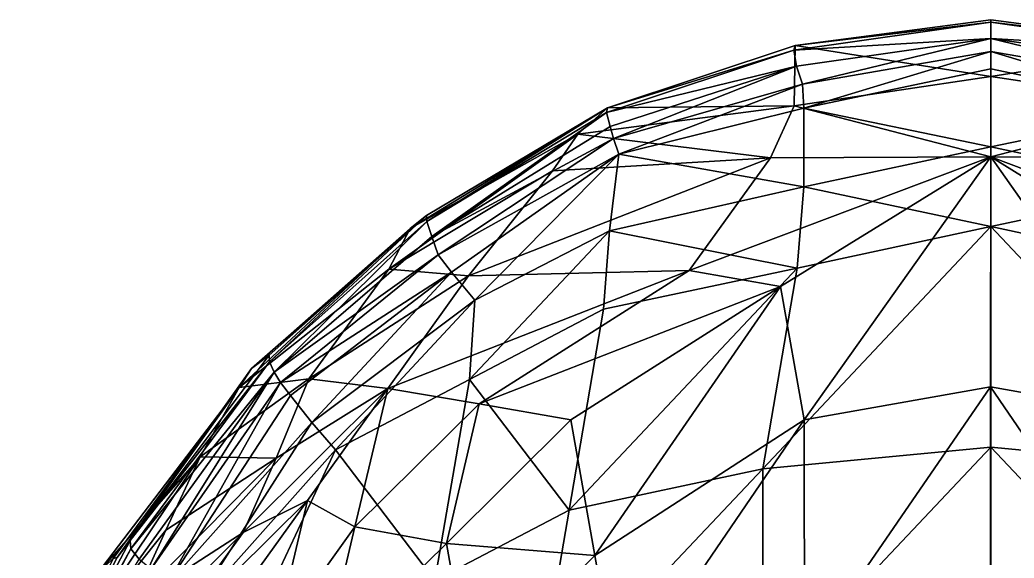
# Model space of a CAD drawing. Extents: x -114 to 115, y -117 to 399.
# Drawn here: x -94 to 2.4, y 347.3 to 399.5 of the extents above; entities that cross this region are included whole.
import ezdxf

# ---------------------------------------------------------------- set-up
doc = ezdxf.new("R2010")
doc.units = 0

msp = doc.modelspace()

# ---------------------------------------------------------------- linework, layer by layer
for points in [[(-19.00082, 396.564423, -175.159744), (0.11438, 397.68277, -178.477661), (0.114366, 399.272644, -175.482605)], [(-19.00082, 396.564423, -175.159744), (0.114366, 399.272644, -175.482605), (-18.87657, 396.999207, -171.157761)], [(0.098104, 394.010742, -166.731552), (-18.87657, 396.999207, -171.157761), (0.11438, 399.487, -172.35553)], [(-18.87657, 396.999207, -171.157761), (0.114366, 399.272644, -175.482605), (0.11438, 399.487, -172.35553)], [(0.098104, 394.010742, -166.731552), (0.11438, 399.487, -172.35553), (19.105104, 396.998932, -171.15712)], [(19.105104, 396.998932, -171.15712), (0.11438, 399.487, -172.35553), (0.114366, 399.272644, -175.482605)], [(19.229422, 396.564423, -175.158936), (0.114366, 399.272644, -175.482605), (0.11438, 397.68277, -178.477661)], [(19.229422, 396.564423, -175.158936), (19.105104, 396.998932, -171.15712), (0.114366, 399.272644, -175.482605)], [(-18.728678, 395.005341, -178.714157), (0.11438, 397.68277, -178.477661), (-19.00082, 396.564423, -175.159744)], [(-18.162033, 393.245117, -180.435028), (0.11438, 397.68277, -178.477661), (-18.728678, 395.005341, -178.714157)], [(-18.162033, 393.245117, -180.435028), (0.11438, 396.430969, -180.175323), (0.11438, 397.68277, -178.477661)], [(18.957438, 395.005341, -178.714157), (19.229422, 396.564423, -175.158936), (0.11438, 397.68277, -178.477661)], [(18.390793, 393.245117, -180.435028), (18.957438, 395.005341, -178.714157), (0.11438, 397.68277, -178.477661)], [(18.390793, 393.245117, -180.435028), (0.11438, 397.68277, -178.477661), (0.11438, 396.430969, -180.175323)], [(-37.154892, 390.497467, -174.011963), (-19.00082, 396.564423, -175.159744), (-37.080276, 390.954956, -170.851074)], [(-37.154892, 390.497467, -174.011963), (-18.728678, 395.005341, -178.714157), (-19.00082, 396.564423, -175.159744)], [(-37.080276, 390.954956, -170.851074), (-18.87657, 396.999207, -171.157761), (-18.954712, 391.148895, -166.058273)], [(-37.080276, 390.954956, -170.851074), (-19.00082, 396.564423, -175.159744), (-18.87657, 396.999207, -171.157761)], [(-18.954712, 391.148895, -166.058273), (-18.87657, 396.999207, -171.157761), (0.098104, 394.010742, -166.731552)], [(-18.038244, 390.925476, -181.552246), (0.11438, 396.430969, -180.175323), (-18.162033, 393.245117, -180.435028)], [(-18.038244, 390.925476, -181.552246), (0.11438, 394.742432, -181.336304), (0.11438, 396.430969, -180.175323)], [(19.152967, 391.150482, -166.056534), (0.098104, 394.010742, -166.731552), (19.105104, 396.998932, -171.15712)], [(18.267004, 390.925476, -181.552246), (0.11438, 396.430969, -180.175323), (0.11438, 394.742432, -181.336304)], [(18.267004, 390.925476, -181.552246), (18.390793, 393.245117, -180.435028), (0.11438, 396.430969, -180.175323)], [(-36.803375, 389.150696, -176.973206), (-18.728678, 395.005341, -178.714157), (-37.154892, 390.497467, -174.011963)], [(-36.494698, 387.998749, -178.676773), (-18.728678, 395.005341, -178.714157), (-36.803375, 389.150696, -176.973206)], [(-36.494698, 387.998749, -178.676773), (-18.162033, 393.245117, -180.435028), (-18.728678, 395.005341, -178.714157)], [(0.11438, 387.188751, -181.554352), (0.11438, 394.742432, -181.336304), (-18.038244, 390.925476, -181.552246)], [(0.11438, 387.188751, -181.554352), (18.267004, 390.925476, -181.552246), (0.11438, 394.742432, -181.336304)], [(0.083525, 386.205566, -163.353577), (-18.954712, 391.148895, -166.058273), (0.098104, 394.010742, -166.731552)], [(0.083525, 386.205566, -163.353577), (0.098104, 394.010742, -166.731552), (19.152967, 391.150482, -166.056534)], [(-35.972664, 386.464417, -179.876648), (-18.162033, 393.245117, -180.435028), (-36.494698, 387.998749, -178.676773)], [(-35.972664, 386.464417, -179.876648), (-18.038244, 390.925476, -181.552246), (-18.162033, 393.245117, -180.435028)], [(-56.210342, 379.268677, -164.790817), (-37.080276, 390.954956, -170.851074), (-39.93903, 388.414886, -167.00029)], [(-56.210342, 379.268677, -164.790817), (-54.602253, 380.509216, -168.729279), (-37.080276, 390.954956, -170.851074)], [(-54.575211, 379.934631, -172.169037), (-37.080276, 390.954956, -170.851074), (-54.602253, 380.509216, -168.729279)], [(-54.575211, 379.934631, -172.169037), (-37.154892, 390.497467, -174.011963), (-37.080276, 390.954956, -170.851074)], [(-54.109581, 378.493622, -175.771408), (-37.154892, 390.497467, -174.011963), (-54.575211, 379.934631, -172.169037)], [(-54.109581, 378.493622, -175.771408), (-36.803375, 389.150696, -176.973206), (-37.154892, 390.497467, -174.011963)], [(-39.93903, 388.414886, -167.00029), (-37.080276, 390.954956, -170.851074), (-18.954712, 391.148895, -166.058273)], [(-21.257002, 386.095886, -162.778), (-39.93903, 388.414886, -167.00029), (-18.954712, 391.148895, -166.058273)], [(-18.035961, 383.294891, -181.254684), (-18.038244, 390.925476, -181.552246), (-35.972664, 386.464417, -179.876648)], [(-21.257002, 386.095886, -162.778), (-18.954712, 391.148895, -166.058273), (0.083525, 386.205566, -163.353577)], [(-18.035961, 383.294891, -181.254684), (0.11438, 387.188751, -181.554352), (-18.038244, 390.925476, -181.552246)], [(21.438988, 386.094055, -162.779022), (0.083525, 386.205566, -163.353577), (19.152967, 391.150482, -166.056534)], [(18.264721, 383.294891, -181.254684), (18.267004, 390.925476, -181.552246), (0.11438, 387.188751, -181.554352)], [(-54.109581, 378.493622, -175.771408), (-36.494698, 387.998749, -178.676773), (-36.803375, 389.150696, -176.973206)], [(-58.275696, 375.321136, -161.132492), (-39.93903, 388.414886, -167.00029), (-42.404221, 384.836914, -163.780762)], [(-58.275696, 375.321136, -161.132492), (-56.210342, 379.268677, -164.790817), (-39.93903, 388.414886, -167.00029)], [(-53.487377, 376.706268, -177.47525), (-36.494698, 387.998749, -178.676773), (-54.109581, 378.493622, -175.771408)], [(-53.487377, 376.706268, -177.47525), (-35.972664, 386.464417, -179.876648), (-36.494698, 387.998749, -178.676773)], [(-42.404221, 384.836914, -163.780762), (-39.93903, 388.414886, -167.00029), (-21.257002, 386.095886, -162.778)], [(0.11438, 379.446045, -180.023254), (0.11438, 387.188751, -181.554352), (-18.035961, 383.294891, -181.254684)], [(0.11438, 379.446045, -180.023254), (18.264721, 383.294891, -181.254684), (0.11438, 387.188751, -181.554352)], [(-52.19574, 375.029419, -178.742218), (-35.972664, 386.464417, -179.876648), (-53.487377, 376.706268, -177.47525)], [(-49.940117, 372.322693, -178.867203), (-35.972664, 386.464417, -179.876648), (-52.19574, 375.029419, -178.742218)], [(-50.556236, 374.671051, -160.280701), (-42.404221, 384.836914, -163.780762), (-21.257002, 386.095886, -162.778)], [(-50.556236, 374.671051, -160.280701), (-21.257002, 386.095886, -162.778), (-29.1637, 375.201538, -160.069382)], [(-49.940117, 372.322693, -178.867203), (-36.885208, 379.024017, -179.9814), (-35.972664, 386.464417, -179.876648)], [(-36.885208, 379.024017, -179.9814), (-18.035961, 383.294891, -181.254684), (-35.972664, 386.464417, -179.876648)], [(-29.1637, 375.201538, -160.069382), (-21.257002, 386.095886, -162.778), (0.083525, 386.205566, -163.353577)], [(-20.294769, 373.644501, -159.888306), (-29.1637, 375.201538, -160.069382), (0.083525, 386.205566, -163.353577)], [(-17.995203, 360.703217, -156.833145), (-20.294769, 373.644501, -159.888306), (0.083525, 386.205566, -163.353577)], [(-17.995203, 360.703217, -156.833145), (0.083525, 386.205566, -163.353577), (0.068015, 363.90863, -157.592102)], [(18.069555, 360.703003, -156.832855), (0.068015, 363.90863, -157.592102), (0.083525, 386.205566, -163.353577)], [(18.069555, 360.703003, -156.832855), (0.083525, 386.205566, -163.353577), (20.38471, 373.64447, -159.888214)], [(20.38471, 373.64447, -159.888214), (0.083525, 386.205566, -163.353577), (29.299814, 375.20108, -160.070816)], [(29.299814, 375.20108, -160.070816), (0.083525, 386.205566, -163.353577), (21.438988, 386.094055, -162.779022)], [(-50.556236, 374.671051, -160.280701), (-58.275696, 375.321136, -161.132492), (-42.404221, 384.836914, -163.780762)], [(-18.67057, 375.421143, -179.421127), (-18.035961, 383.294891, -181.254684), (-36.885208, 379.024017, -179.9814)], [(-18.67057, 375.421143, -179.421127), (0.11438, 379.446045, -180.023254), (-18.035961, 383.294891, -181.254684)], [(18.89933, 375.421143, -179.421127), (18.264721, 383.294891, -181.254684), (0.11438, 379.446045, -180.023254)], [(-71.594009, 365.6987, -163.261536), (-69.866165, 366.961792, -166.620483), (-54.602253, 380.509216, -168.729279)], [(-71.594009, 365.6987, -163.261536), (-54.602253, 380.509216, -168.729279), (-56.210342, 379.268677, -164.790817)], [(-69.834633, 366.326538, -169.781586), (-54.602253, 380.509216, -168.729279), (-69.866165, 366.961792, -166.620483)], [(-69.834633, 366.326538, -169.781586), (-54.575211, 379.934631, -172.169037), (-54.602253, 380.509216, -168.729279)], [(-69.383888, 365.329163, -172.772827), (-54.575211, 379.934631, -172.169037), (-69.834633, 366.326538, -169.781586)], [(-69.383888, 365.329163, -172.772827), (-54.109581, 378.493622, -175.771408), (-54.575211, 379.934631, -172.169037)], [(-72.784523, 363.83197, -160.077026), (-56.210342, 379.268677, -164.790817), (-58.275696, 375.321136, -161.132492)], [(-72.784523, 363.83197, -160.077026), (-71.594009, 365.6987, -163.261536), (-56.210342, 379.268677, -164.790817)], [(-50.459415, 364.602234, -177.476151), (-37.45306, 371.422119, -178.608398), (-36.885208, 379.024017, -179.9814)], [(-50.459415, 364.602234, -177.476151), (-36.885208, 379.024017, -179.9814), (-49.940117, 372.322693, -178.867203)], [(-37.45306, 371.422119, -178.608398), (-18.67057, 375.421143, -179.421127), (-36.885208, 379.024017, -179.9814)], [(-22.000357, 355.955505, -176.418839), (0.114379, 358.039429, -176.730499), (0.11438, 379.446045, -180.023254)], [(-22.000357, 355.955505, -176.418839), (0.11438, 379.446045, -180.023254), (-18.67057, 375.421143, -179.421127)], [(22.229116, 355.955505, -176.418839), (0.11438, 379.446045, -180.023254), (0.114379, 358.039429, -176.730499)], [(22.229116, 355.955505, -176.418839), (18.89933, 375.421143, -179.421127), (0.11438, 379.446045, -180.023254)], [(-69.383888, 365.329163, -172.772827), (-53.487377, 376.706268, -177.47525), (-54.109581, 378.493622, -175.771408)], [(-68.770386, 364.329315, -174.489563), (-53.487377, 376.706268, -177.47525), (-69.383888, 365.329163, -172.772827)], [(-68.770386, 364.329315, -174.489563), (-52.19574, 375.029419, -178.742218), (-53.487377, 376.706268, -177.47525)], [(-72.784523, 363.83197, -160.077026), (-58.275696, 375.321136, -161.132492), (-66.027908, 364.678253, -158.277298)], [(-67.793999, 363.068604, -175.751343), (-52.19574, 375.029419, -178.742218), (-68.770386, 364.329315, -174.489563)], [(-65.722824, 360.456726, -176.278839), (-52.19574, 375.029419, -178.742218), (-67.793999, 363.068604, -175.751343)], [(-66.027908, 364.678253, -158.277298), (-58.275696, 375.321136, -161.132492), (-50.556236, 374.671051, -160.280701)], [(-65.722824, 360.456726, -176.278839), (-49.940117, 372.322693, -178.867203), (-52.19574, 375.029419, -178.742218)], [(-58.376038, 363.756287, -158.032654), (-50.556236, 374.671051, -160.280701), (-29.1637, 375.201538, -160.069382)], [(-49.506924, 362.257111, -157.623688), (-58.376038, 363.756287, -158.032654), (-29.1637, 375.201538, -160.069382)], [(-49.506924, 362.257111, -157.623688), (-29.1637, 375.201538, -160.069382), (-20.294769, 373.644501, -159.888306)], [(-40.786388, 351.954987, -175.626526), (-18.67057, 375.421143, -179.421127), (-37.45306, 371.422119, -178.608398)], [(-40.786388, 351.954987, -175.626526), (-22.000357, 355.955505, -176.418839), (-18.67057, 375.421143, -179.421127)], [(-58.376038, 363.756287, -158.032654), (-66.027908, 364.678253, -158.277298), (-50.556236, 374.671051, -160.280701)], [(-40.635216, 360.68985, -157.491943), (-49.506924, 362.257111, -157.623688), (-20.294769, 373.644501, -159.888306)], [(-38.300392, 347.54126, -155.125183), (-40.635216, 360.68985, -157.491943), (-20.294769, 373.644501, -159.888306)], [(-38.300392, 347.54126, -155.125183), (-20.294769, 373.644501, -159.888306), (-17.995203, 360.703217, -156.833145)], [(-63.449921, 357.812531, -176.054932), (-49.940117, 372.322693, -178.867203), (-65.722824, 360.456726, -176.278839)], [(-63.449921, 357.812531, -176.054932), (-50.459415, 364.602234, -177.476151), (-49.940117, 372.322693, -178.867203)], [(-40.786388, 351.954987, -175.626526), (-37.45306, 371.422119, -178.608398), (-50.459415, 364.602234, -177.476151)], [(-83.351517, 349.016479, -163.429398), (-69.866165, 366.961792, -166.620483), (-71.594009, 365.6987, -163.261536)], [(-83.351517, 349.016479, -163.429398), (-69.834633, 366.326538, -169.781586), (-69.866165, 366.961792, -166.620483)], [(-83.264885, 348.207123, -166.931015), (-69.834633, 366.326538, -169.781586), (-83.351517, 349.016479, -163.429398)], [(-83.264885, 348.207123, -166.931015), (-69.383888, 365.329163, -172.772827), (-69.834633, 366.326538, -169.781586)], [(-84.611443, 347.347351, -159.588837), (-71.594009, 365.6987, -163.261536), (-72.784523, 363.83197, -160.077026)], [(-84.611443, 347.347351, -159.588837), (-83.351517, 349.016479, -163.429398), (-71.594009, 365.6987, -163.261536)], [(-82.478424, 347.197906, -170.151108), (-69.383888, 365.329163, -172.772827), (-83.264885, 348.207123, -166.931015)], [(-81.295944, 346.253296, -171.975388), (-69.383888, 365.329163, -172.772827), (-82.478424, 347.197906, -170.151108)], [(-81.295944, 346.253296, -171.975388), (-68.770386, 364.329315, -174.489563), (-69.383888, 365.329163, -172.772827)], [(-76.564262, 357.121765, -157.621185), (-72.784523, 363.83197, -160.077026), (-66.027908, 364.678253, -158.277298)], [(-69.19915, 357.004456, -156.501038), (-76.564262, 357.121765, -157.621185), (-66.027908, 364.678253, -158.277298)], [(-69.19915, 357.004456, -156.501038), (-66.027908, 364.678253, -158.277298), (-58.376038, 363.756287, -158.032654)], [(-53.797176, 345.129547, -174.499619), (-50.459415, 364.602234, -177.476151), (-63.449921, 357.812531, -176.054932)], [(-53.797176, 345.129547, -174.499619), (-40.786388, 351.954987, -175.626526), (-50.459415, 364.602234, -177.476151)], [(-86.546692, 345.761108, -156.03479), (-84.995529, 347.246338, -156.842331), (-72.784523, 363.83197, -160.077026)], [(-86.546692, 345.761108, -156.03479), (-72.784523, 363.83197, -160.077026), (-76.564262, 357.121765, -157.621185)], [(-84.995529, 347.246338, -156.842331), (-84.611443, 347.347351, -159.588837), (-72.784523, 363.83197, -160.077026)], [(-79.816795, 344.653961, -173.254837), (-68.770386, 364.329315, -174.489563), (-81.295944, 346.253296, -171.975388)], [(-79.816795, 344.653961, -173.254837), (-67.793999, 363.068604, -175.751343), (-68.770386, 364.329315, -174.489563)], [(-72.40374, 349.77124, -155.18045), (-58.376038, 363.756287, -158.032654), (-66.163528, 352.878082, -155.966858)], [(-72.40374, 349.77124, -155.18045), (-69.19915, 357.004456, -156.501038), (-58.376038, 363.756287, -158.032654)], [(-61.56332, 350.314545, -155.352905), (-66.163528, 352.878082, -155.966858), (-58.376038, 363.756287, -158.032654)], [(-61.56332, 350.314545, -155.352905), (-58.376038, 363.756287, -158.032654), (-49.506924, 362.257111, -157.623688)], [(-17.957594, 337.657471, -153.493027), (-17.995203, 360.703217, -156.833145), (0.068015, 363.90863, -157.592102)], [(-17.957594, 337.657471, -153.493027), (0.068015, 363.90863, -157.592102), (0.052668, 340.956543, -154.037842)], [(18.001225, 337.65744, -153.493195), (0.052668, 340.956543, -154.037842), (0.068015, 363.90863, -157.592102)], [(18.001225, 337.65744, -153.493195), (0.068015, 363.90863, -157.592102), (18.069555, 360.703003, -156.832855)], [(-79.816795, 344.653961, -173.254837), (-65.722824, 360.456726, -176.278839), (-67.793999, 363.068604, -175.751343)], [(-52.688286, 348.719269, -155.365982), (-61.56332, 350.314545, -155.352905), (-49.506924, 362.257111, -157.623688)], [(-52.688286, 348.719269, -155.365982), (-49.506924, 362.257111, -157.623688), (-40.635216, 360.68985, -157.491943)], [(-38.300392, 347.54126, -155.125183), (-52.688286, 348.719269, -155.365982), (-40.635216, 360.68985, -157.491943)], [(-35.967045, 334.375214, -152.85199), (-38.300392, 347.54126, -155.125183), (-17.995203, 360.703217, -156.833145)], [(-35.967045, 334.375214, -152.85199), (-17.995203, 360.703217, -156.833145), (-17.957594, 337.657471, -153.493027)], [(-77.534111, 341.947449, -173.323807), (-65.722824, 360.456726, -176.278839), (-79.816795, 344.653961, -173.254837)], [(-77.534111, 341.947449, -173.323807), (-63.449921, 357.812531, -176.054932), (-65.722824, 360.456726, -176.278839)], [(-77.534111, 341.947449, -173.323807), (-70.718681, 342.266235, -173.53653), (-63.449921, 357.812531, -176.054932)], [(-70.718681, 342.266235, -173.53653), (-53.797176, 345.129547, -174.499619), (-63.449921, 357.812531, -176.054932)], [(-21.99769, 334.620758, -172.62059), (0.114379, 358.039429, -176.730499), (-22.000357, 355.955505, -176.418839)], [(-21.99769, 334.620758, -172.62059), (0.114378, 336.704987, -172.948242), (0.114379, 358.039429, -176.730499)], [(22.226448, 334.620758, -172.62059), (0.114379, 358.039429, -176.730499), (0.114378, 336.704987, -172.948242)], [(22.226448, 334.620758, -172.62059), (22.229116, 355.955505, -176.418839), (0.114379, 358.039429, -176.730499)], [(-89.174751, 338.33017, -153.956757), (-76.564262, 357.121765, -157.621185), (-79.891998, 349.992798, -155.605774)], [(-89.174751, 338.33017, -153.956757), (-86.546692, 345.761108, -156.03479), (-76.564262, 357.121765, -157.621185)], [(-83.148384, 342.84259, -154.125275), (-79.891998, 349.992798, -155.605774), (-69.19915, 357.004456, -156.501038)], [(-83.148384, 342.84259, -154.125275), (-69.19915, 357.004456, -156.501038), (-72.40374, 349.77124, -155.18045)], [(-79.891998, 349.992798, -155.605774), (-76.564262, 357.121765, -157.621185), (-69.19915, 357.004456, -156.501038)], [(-44.109467, 332.549622, -172.215576), (-21.99769, 334.620758, -172.62059), (-22.000357, 355.955505, -176.418839)], [(-44.109467, 332.549622, -172.215576), (-22.000357, 355.955505, -176.418839), (-40.786388, 351.954987, -175.626526)], [(-80.204628, 338.952637, -152.947586), (-66.163528, 352.878082, -155.966858), (-73.954147, 342.054504, -153.694336)], [(-80.204628, 338.952637, -152.947586), (-72.40374, 349.77124, -155.18045), (-66.163528, 352.878082, -155.966858)], [(-69.33181, 339.479767, -153.105682), (-73.954147, 342.054504, -153.694336), (-66.163528, 352.878082, -155.966858)], [(-69.33181, 339.479767, -153.105682), (-66.163528, 352.878082, -155.966858), (-61.56332, 350.314545, -155.352905)], [(-44.109467, 332.549622, -172.215576), (-40.786388, 351.954987, -175.626526), (-53.797176, 345.129547, -174.499619)], [(-89.174751, 338.33017, -153.956757), (-79.891998, 349.992798, -155.605774), (-83.148384, 342.84259, -154.125275)], [(-64.717148, 336.840027, -152.774902), (-69.33181, 339.479767, -153.105682), (-61.56332, 350.314545, -155.352905)], [(-64.717148, 336.840027, -152.774902), (-61.56332, 350.314545, -155.352905), (-52.688286, 348.719269, -155.365982)], [(-93.834534, 329.110504, -159.946289), (-83.351517, 349.016479, -163.429398), (-84.611443, 347.347351, -159.588837)], [(-93.834534, 329.110504, -159.946289), (-83.264885, 348.207123, -166.931015), (-83.351517, 349.016479, -163.429398)], [(-86.408913, 335.71344, -152.576233), (-72.40374, 349.77124, -155.18045), (-80.204628, 338.952637, -152.947586)], [(-86.408913, 335.71344, -152.576233), (-83.148384, 342.84259, -154.125275), (-72.40374, 349.77124, -155.18045)], [(-93.774155, 328.501007, -163.112549), (-83.264885, 348.207123, -166.931015), (-93.834534, 329.110504, -159.946289)], [(-93.774155, 328.501007, -163.112549), (-82.478424, 347.197906, -170.151108), (-83.264885, 348.207123, -166.931015)], [(-50.350037, 335.56781, -152.996658), (-64.717148, 336.840027, -152.774902), (-52.688286, 348.719269, -155.365982)], [(-50.350037, 335.56781, -152.996658), (-52.688286, 348.719269, -155.365982), (-38.300392, 347.54126, -155.125183)], [(-94.036896, 329.019073, -156.933334), (-93.834534, 329.110504, -159.946289), (-84.611443, 347.347351, -159.588837)], [(-94.036896, 329.019073, -156.933334), (-84.611443, 347.347351, -159.588837), (-84.995529, 347.246338, -156.842331)], [(-35.967045, 334.375214, -152.85199), (-50.350037, 335.56781, -152.996658), (-38.300392, 347.54126, -155.125183)]]:
    msp.add_3dface(points)

doc.saveas('drawing.dxf')
